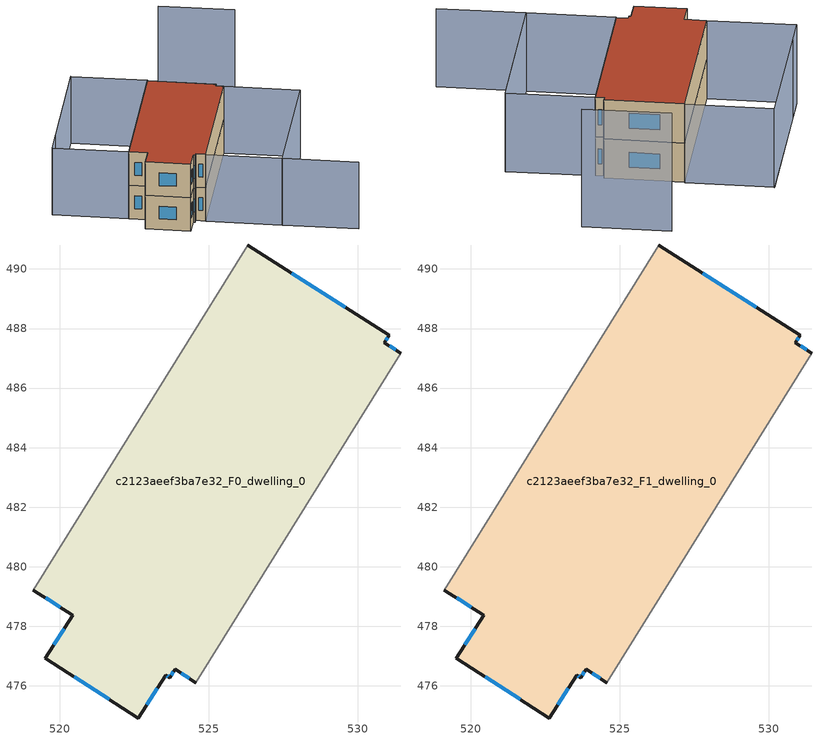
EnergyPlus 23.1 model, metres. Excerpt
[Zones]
c2123aeef3ba7e32_F0_dwelling_0
 floor ground (EU_floor_Construction): 531.06,487.77 530.9,487.52 531.44,487.17 524.56,476.11 523.86,476.56 523.69,476.28 523.56,476.36 522.63,474.92 519.5,476.93 520.43,478.37 519.11,479.21 526.32,490.8 z0
 wall outside (EU_wall_Construction): 519.11,479.21 520.43,478.37 519.5,476.93 522.63,474.92 523.56,476.36 523.69,476.28 523.86,476.56 524.56,476.11 / 531.44,487.17 530.9,487.52 531.06,487.77 526.32,490.8 z0:3
 wall adiabatic (EU_wall_Construction): 526.32,490.8 519.11,479.21 / 524.56,476.11 531.44,487.17 z0:3
 window (EU_Window_Construction): 520.14,477.92 519.79,477.38 / 519.52,478.95 520.02,478.63 / 529.58,488.72 527.79,489.86 / 530.95,487.6 531.01,487.69 / 531.27,487.28 531.07,487.41 / 524.08,476.42 524.34,476.25 / 523.74,476.36 523.81,476.47 / 523.6,476.33 523.65,476.3 / 522.92,475.37 523.27,475.91 / 520.48,476.3 521.66,475.55 z0.93:2.07
c2123aeef3ba7e32_F1_dwelling_0
 floor to c2123aeef3ba7e32_F0_dwelling_0 (EU_floor_Construction): 531.06,487.77 530.9,487.52 531.44,487.17 524.56,476.11 523.86,476.56 523.69,476.28 523.56,476.36 522.63,474.92 519.5,476.93 520.43,478.37 519.11,479.21 526.32,490.8 z3
 wall outside (EU_wall_Construction): 519.11,479.21 520.43,478.37 519.5,476.93 522.63,474.92 523.56,476.36 523.69,476.28 523.86,476.56 524.56,476.11 / 531.44,487.17 530.9,487.52 531.06,487.77 526.32,490.8 z3:6
 wall adiabatic (EU_wall_Construction): 526.32,490.8 519.11,479.21 / 524.56,476.11 531.44,487.17 z3:6
 window (EU_Window_Construction): 520.14,477.92 519.79,477.38 / 519.52,478.95 520.02,478.63 / 529.58,488.72 527.79,489.86 / 530.95,487.6 531.01,487.69 / 531.27,487.28 531.07,487.41 / 524.08,476.42 524.34,476.25 / 523.74,476.36 523.81,476.47 / 523.6,476.33 523.65,476.3 / 522.92,475.37 523.27,475.91 / 520.48,476.3 521.66,475.55 z3.93:5.07
 roof outside (EU_roof_Construction): 524.56,476.11 531.44,487.17 530.9,487.52 531.06,487.77 526.32,490.8 519.11,479.21 520.43,478.37 519.5,476.93 522.63,474.92 523.56,476.36 523.69,476.28 523.86,476.56 z6
shading: 535.17,469.41 529.84,472.72 / 529.84,472.72 536.75,483.82 / 521.06,494.24 513.83,482.6 / 524.52,476.05 531.44,487.17 / 531.44,487.17 536.77,483.86 / 536.77,483.86 529.85,472.74 / 529.85,472.74 524.52,476.05 / 513.78,482.53 521.03,494.18 / 521.03,494.18 526.36,490.87 / 526.36,490.87 519.11,479.22 / 519.11,479.22 513.78,482.53 z0:6; 535.84,494.24 530.51,497.55 z0:9
[Building]
EU S2 Campaign: North Axis=0; Terrain=City; Solar Distribution=FullExterior
[Site:Location]
Montreal-Trudeau.Intl.AP: Latitude=45.4667; Longitude=-73.75; Time Zone=-5; Elevation=36
[SizingPeriod:WeatherFileDays]
AnnualSizingPeriod: Begin Month=1; Begin Day of Month=1; End Month=12; End Day of Month=31; Day of Week for Start Day=Monday; Use Weather File Daylight Saving Period=No; Use Weather File Rain and Snow Indicators=No
[MATERIAL]
EU_InternalMass_Material: Roughness=MediumRough; Thickness=0.1; Conductivity=1; Density=1800; Specific Heat=900; Thermal Absorptance=0.9; Solar Absorptance=0.7; Visible Absorptance=0.7
[MATERIAL:NOMASS] Roughness=MediumRough; Thermal Absorptance=0.9; Solar Absorptance=0.7; Visible Absorptance=0.7
Name | Thermal Resistance
EU_wall_NoMass; EU_floor_NoMass | 1.51479
EU_roof_NoMass | 2.84114
[WINDOWMATERIAL:SIMPLEGLAZINGSYSTEM]
EU_Window_SimpleGlazing: UFactor=3.53504; Solar Heat Gain Coefficient=0.8; Visible Transmittance=0.8
[CONSTRUCTION]
EU_wall_Construction: EU_wall_NoMass
EU_roof_Construction: EU_roof_NoMass
EU_floor_Construction: EU_floor_NoMass
EU_Window_Construction: EU_Window_SimpleGlazing
EU_InternalMass_Construction: EU_InternalMass_Material
[ZONE] Type=1; Multiplier=1; Ceiling Height=autocalculate; Floor Area=autocalculate; Part of Total Floor Area=Yes
Name | Volume
c2123aeef3ba7e32_F0_dwelling_0 | 274.573
c2123aeef3ba7e32_F1_dwelling_0 | 274.574
[INTERNALMASS] Construction=EU_InternalMass_Construction; Surface Area=91.5244
Name | Zone or ZoneList
c2123aeef3ba7e32_F0_dwelling_0_EU_InternalMass | c2123aeef3ba7e32_F0_dwelling_0
c2123aeef3ba7e32_F1_dwelling_0_EU_InternalMass | c2123aeef3ba7e32_F1_dwelling_0
[OTHEREQUIPMENT] Fuel Type=Electricity; Design Level Calculation Method=Watts/Area; Power per Zone Floor Area=1; Fraction Latent=0; Fraction Radiant=0; Fraction Lost=0; Carbon Dioxide Generation Rate=0; EndUse Subcategory=EU_Step8_InternalGains
Name | Zone or ZoneList or Space or SpaceList | Schedule
EU_Step8_InternalGain_c2123aeef3ba7e32_F0_dwelling_0_f000 | c2123aeef3ba7e32_F0_dwelling_0 | EU_Step8_GainSchedule_c2123aeef3ba7e32_F0_dwelling_0_f000
EU_Step8_InternalGain_c2123aeef3ba7e32_F1_dwelling_0_f000 | c2123aeef3ba7e32_F1_dwelling_0 | EU_Step8_GainSchedule_c2123aeef3ba7e32_F1_dwelling_0_f000
[ZONEVENTILATION:DESIGNFLOWRATE] Schedule=EU_AlwaysOn; Design Flow Rate Calculation Method=AirChanges/Hour; Air Changes per Hour=0.775154; Ventilation Type=Natural; Fan Pressure Rise=0; Fan Total Efficiency=1; Constant Term Coefficient=1; Temperature Term Coefficient=0; Velocity Term Coefficient=0; Velocity Squared Term Coefficient=0; Minimum Indoor Temperature=-100; Maximum Indoor Temperature=100; Delta Temperature=-100; Minimum Outdoor Temperature=-100; Maximum Outdoor Temperature=100; Maximum Wind Speed=40
Name | Zone or ZoneList or Space or SpaceList
EU_ConstantAir_c2123aeef3ba7e32_F0_dwelling_0 | c2123aeef3ba7e32_F0_dwelling_0
EU_ConstantAir_c2123aeef3ba7e32_F1_dwelling_0 | c2123aeef3ba7e32_F1_dwelling_0
[HVACTEMPLATE:THERMOSTAT] Constant Heating Setpoint=20; Constant Cooling Setpoint=50
EU_HeatOnly_c2123aeef3ba7e32_F0_dwelling_0; EU_HeatOnly_c2123aeef3ba7e32_F1_dwelling_0
[HVACTEMPLATE:ZONE:IDEALLOADSAIRSYSTEM] System Availability Schedule=EU_AlwaysOn; Maximum Heating Supply Air Temperature=50; Minimum Cooling Supply Air Temperature=13; Maximum Heating Supply Air Humidity Ratio=0.0156; Minimum Cooling Supply Air Humidity Ratio=0.0077; Heating Limit=NoLimit; Cooling Limit=NoLimit; Heating Availability Schedule=EU_AlwaysOn; Cooling Availability Schedule=EU_CoolingOff; Dehumidification Control Type=ConstantSensibleHeatRatio; Cooling Sensible Heat Ratio=0.7; Dehumidification Setpoint=60; Humidification Control Type=None; Humidification Setpoint=30; Outdoor Air Method=None; Outdoor Air Flow Rate per Person=0.00944; Outdoor Air Flow Rate per Zone Floor Area=0; Outdoor Air Flow Rate per Zone=0; Demand Controlled Ventilation Type=None; Outdoor Air Economizer Type=NoEconomizer; Heat Recovery Type=None; Sensible Heat Recovery Effectiveness=0.7; Latent Heat Recovery Effectiveness=0.65
Name | Template Thermostat
c2123aeef3ba7e32_F0_dwelling_0 | EU_HeatOnly_c2123aeef3ba7e32_F0_dwelling_0
c2123aeef3ba7e32_F1_dwelling_0 | EU_HeatOnly_c2123aeef3ba7e32_F1_dwelling_0
[SIZING:ZONE] Zone Cooling Design Supply Air Temperature Input Method=SupplyAirTemperature; Zone Cooling Design Supply Air Temperature=13; Zone Heating Design Supply Air Temperature Input Method=SupplyAirTemperature; Zone Heating Design Supply Air Temperature=50; Zone Cooling Design Supply Air Humidity Ratio=0.008; Zone Heating Design Supply Air Humidity Ratio=0.008; Cooling Design Air Flow Method=DesignDay; Cooling Design Air Flow Rate=0; Cooling Minimum Air Flow per Zone Floor Area=0.000762; Cooling Minimum Air Flow=0; Cooling Minimum Air Flow Fraction=0.2; Heating Design Air Flow Method=DesignDay; Heating Design Air Flow Rate=0; Heating Maximum Air Flow per Zone Floor Area=0.002032; Heating Maximum Air Flow=0.141576; Heating Maximum Air Flow Fraction=0.3; Account for Dedicated Outdoor Air System=No; Dedicated Outdoor Air System Control Strategy=NeutralSupplyAir; Dedicated Outdoor Air Low Setpoint Temperature for Design=autosize; Dedicated Outdoor Air High Setpoint Temperature for Design=autosize; Zone Load Sizing Method=Sensible Load Only No Latent Load; Zone Latent Cooling Design Supply Air Humidity Ratio Input Method=HumidityRatioDifference; Zone Cooling Design Supply Air Humidity Ratio Difference=0.005; Zone Latent Heating Design Supply Air Humidity Ratio Input Method=HumidityRatioDifference; Zone Humidification Design Supply Air Humidity Ratio Difference=0.005
c2123aeef3ba7e32_F0_dwelling_0; c2123aeef3ba7e32_F1_dwelling_0
[SCHEDULE:CONSTANT]
Name | Hourly Value
EU_AlwaysOn | 1
EU_CoolingOff | 0
[SCHEDULE:FILE] Column Number=1; Rows to Skip at Top=0; Number of Hours of Data=8760; Column Separator=Comma; Interpolate to Timestep=No; Minutes per Item=60; Adjust Schedule for Daylight Savings=Yes
Name | File
EU_Step8_GainSchedule_c2123aeef3ba7e32_F0_dwelling_0_f000 | ../../schedules/c2123aeef3ba7e32/c2123aeef3ba7e32_F0_dwelling_0_f000_gain.csv
EU_Step8_GainSchedule_c2123aeef3ba7e32_F1_dwelling_0_f000 | ../../schedules/c2123aeef3ba7e32/c2123aeef3ba7e32_F1_dwelling_0_f000_gain.csv
